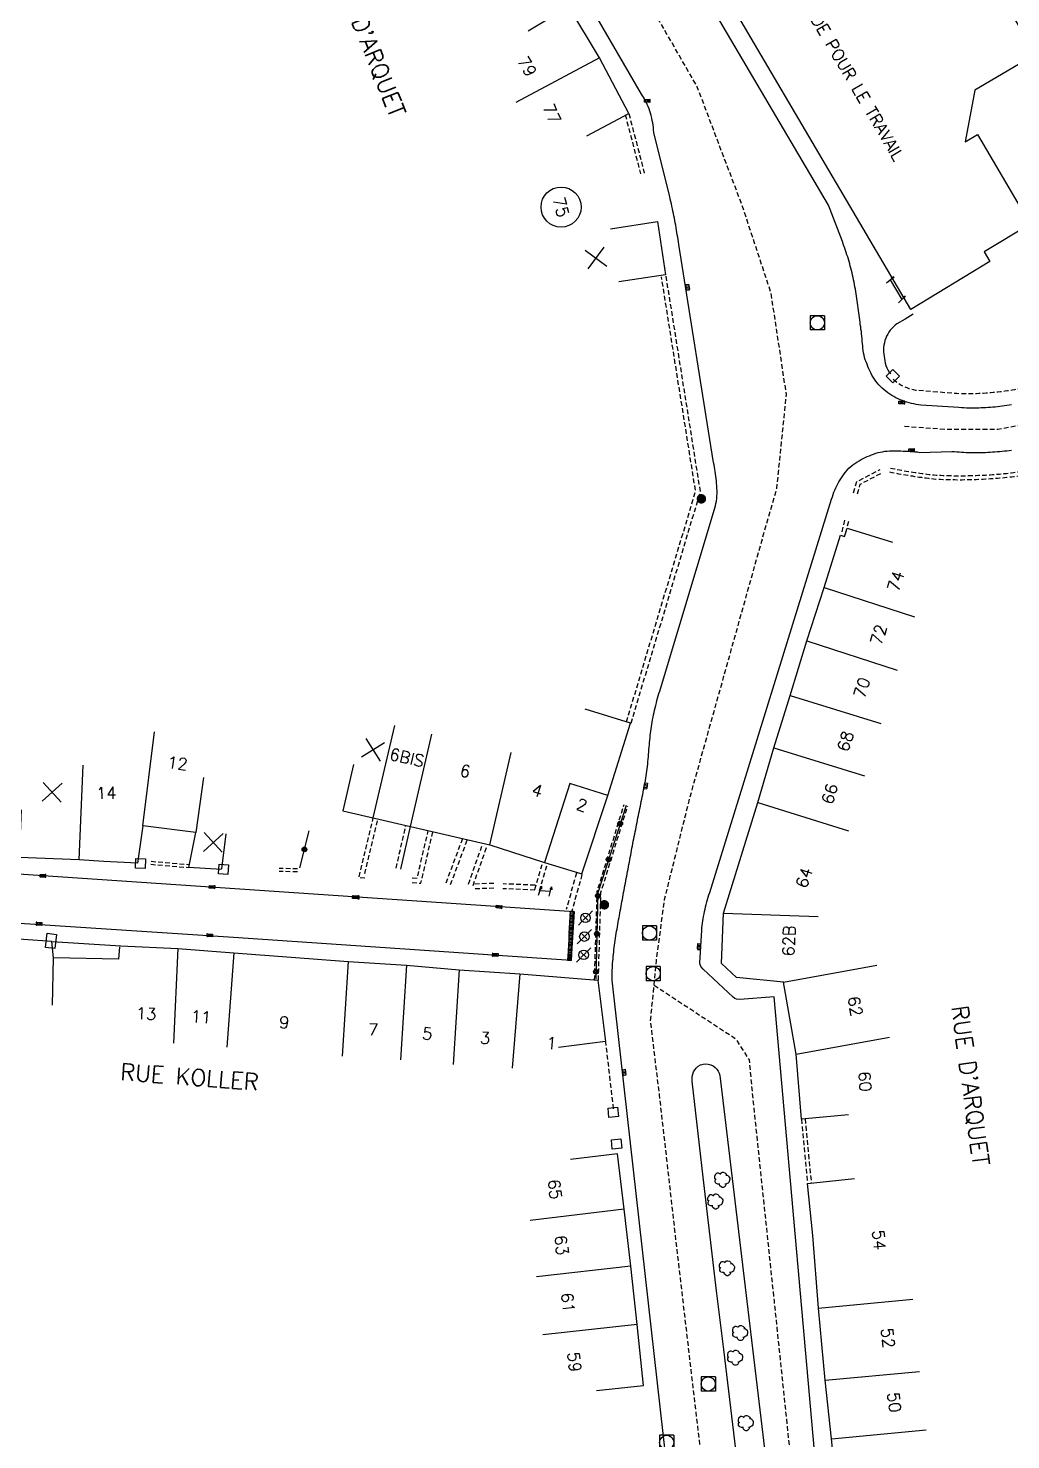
# Model space of a CAD drawing. Header units: millimetres. Extents: x 184999 to 186001, y 128999 to 130000.
# Drawn here: x 185283.9 to 185387.5, y 129248.5 to 129397.3 of the extents above; entities that cross this region are included whole.
import ezdxf
from ezdxf.enums import TextEntityAlignment as Align

# ---------------------------------------------------------------- set-up
doc = ezdxf.new("R2010")
doc.units = ezdxf.units.MM
doc.linetypes.add('DASHED', pattern=[0.75, 0.5, -0.25])
doc.layers.get('0').update_dxf_attribs({"linetype": 'CONTINUOUS'})
for name, color, linetype in [('W0001', 6, 'DASHED'), ('W0008', 7, 'CONTINUOUS'), ('W0100', 7, 'CONTINUOUS'), ('W0105', 7, 'CONTINUOUS'), ('W0112', 1, 'DASHED'), ('W0300', 7, 'CONTINUOUS'), ('W0322', 7, 'CONTINUOUS'), ('W0400', 7, 'CONTINUOUS'), ('W0420', 7, 'CONTINUOUS'), ('W0454', 7, 'CONTINUOUS'), ('W0984', 7, 'CONTINUOUS'), ('W0989', 7, 'CONTINUOUS'), ('W0991', 7, 'CONTINUOUS'), ('W1102', 7, 'CONTINUOUS'), ('W1471', 7, 'CONTINUOUS'), ('W1473', 7, 'CONTINUOUS')]:
    doc.layers.add(name, color=color, linetype=linetype)
doc.styles.get("Standard").update_dxf_attribs({"font": 'romans.shx', "width": 0.85})

# ---------------------------------------------------------------- blocks, each defined once
blk = doc.blocks.new('t322o')
at = {"color": 0, "linetype": 'Continuous'}
for radius in [0.25, 0.15]:
    blk.add_circle((0, 0), radius, dxfattribs=at)
blk = doc.blocks.new('T400')
for p, q in [((-0.15, 0.3), (0.15, 0.3)), ((-0.15, -0.25), (-0.15, 0.3)), ((-0.15, 0.15), (0.15, 0.15)), ((-0.15, 0), (0.15, 0)), ((0.15, 0.3), (0.15, -0.25)), ((-0.15, -0.15), (0.15, -0.15)), ((-0.15, -0.25), (-0.15, -0.3)), ((-0.15, -0.3), (0.15, -0.3)), ((0.15, -0.3), (0.15, -0.25))]:
    blk.add_line(p, q)
blk = doc.blocks.new('t112o')
at = {"color": 0, "linetype": 'Continuous'}
for p, q in [((-0.5, 0.5), (0.5, 0.5)), ((-0.5, -0.5), (-0.5, 0.5)), ((0.5, 0.5), (0.5, -0.5)), ((0.5, -0.5), (-0.5, -0.5))]:
    blk.add_line(p, q, dxfattribs=at)
blk = doc.blocks.new('T420')
for p, q in [((0.75, 0.75), (-0.75, 0.75)), ((-0.75, 0.75), (-0.75, -0.75)), ((0.75, 0.75), (0.75, -0.75)), ((0.75, -0.75), (-0.75, -0.75))]:
    blk.add_line(p, q)
blk.add_ellipse((0, 0), major_axis=(-0.53, 0.53), ratio=1, start_param=3.926991, end_param=10.210176)
blk = doc.blocks.new('T300')
for p, q in [((-0.8, 0.51), (-0.86, 0.34)), ((-0.86, 0.34), (-0.86, 0.17)), ((-0.86, 0.17), (-0.74, 0.06)), ((-0.69, 0.63), (-0.8, 0.51)), ((-0.8, -0.06), (-0.74, 0.06)), ((-0.74, 0.06), (-0.69, 0.11)), ((-0.57, 0.69), (-0.69, 0.63)), ((-0.46, 0.69), (-0.57, 0.69)), ((-0.29, 0.63), (-0.46, 0.69)), ((-0.29, 0.63), (-0.17, 0.74)), ((-0.23, 0.57), (-0.29, 0.63)), ((-0.17, 0.74), (-0.06, 0.8)), ((-0.06, 0.8), (0.06, 0.8)), ((0.06, 0.8), (0.23, 0.74)), ((0.23, 0.74), (0.34, 0.63)), ((0.34, 0.63), (0.4, 0.51)), ((0.46, 0.46), (0.34, 0.46)), ((0.4, 0.51), (0.4, 0.46)), ((0.57, 0.4), (0.46, 0.46)), ((0.57, 0.4), (0.69, 0.29)), ((0.69, 0.29), (0.74, 0.17)), ((0.74, 0.06), (0.69, -0.17)), ((0.74, 0.17), (0.74, 0.06)), ((-0.8, -0.17), (-0.8, -0.06)), ((-0.8, -0.23), (-0.8, -0.17)), ((-0.74, -0.34), (-0.8, -0.23)), ((-0.69, -0.4), (-0.74, -0.34)), ((-0.51, -0.46), (-0.69, -0.4)), ((-0.4, -0.46), (-0.51, -0.46)), ((-0.4, -0.46), (-0.34, -0.46)), ((-0.34, -0.46), (-0.34, -0.4)), ((-0.34, -0.51), (-0.34, -0.46)), ((-0.29, -0.63), (-0.34, -0.51)), ((-0.17, -0.74), (-0.29, -0.63)), ((-0.06, -0.8), (-0.17, -0.74)), ((0.06, -0.8), (-0.06, -0.8)), ((0.17, -0.74), (0.06, -0.8)), ((0.23, -0.69), (0.17, -0.74)), ((0.29, -0.46), (0.23, -0.46)), ((0.29, -0.63), (0.23, -0.69)), ((0.46, -0.4), (0.29, -0.46)), ((0.34, -0.51), (0.29, -0.63)), ((0.34, -0.51), (0.34, -0.46)), ((0.57, -0.34), (0.46, -0.4)), ((0.63, -0.29), (0.57, -0.34)), ((0.69, -0.17), (0.63, -0.29))]:
    blk.add_line(p, q)
blk = doc.blocks.new('T454')
for p, q in [((-0.25, 0.25), (0.25, -0.25)), ((-0.25, -0.25), (0.25, 0.25)), ((0.75, 0.75), (0.375, 0.375)), ((-0.375, -0.375), (-0.75, -0.75))]:
    blk.add_line(p, q)
blk.add_ellipse((0, 0), major_axis=(0.354, 0.354), ratio=1, start_param=5.497787143782138, end_param=11.78097245096172)
blk = doc.blocks.new('t105o')
for p, q in [((-0.5, 0), (0.5, 0)), ((0.5, 0), (0.2, 0.1)), ((0.5, 0), (0.2, -0.1))]:
    blk.add_line(p, q)
blk = doc.blocks.new('t991o')
at = {"color": 0, "linetype": 'Continuous'}
for p, q in [((-1, 1), (1, -1)), ((-1, -1), (1, 1))]:
    blk.add_line(p, q, dxfattribs=at)
blk = doc.blocks.new('T1471')
at = {"color": 0, "linetype": 'Continuous', "flags": 128}
blk.add_lwpolyline([(-0.75, -0.5), (-0.75, 0.5), (0.75, 0.5), (0.75, -0.5), (-0.75, -0.5)], dxfattribs=at)
blk = doc.blocks.new('T1473')
at = {"color": 0, "linetype": 'Continuous', "const_width": 0.5, "flags": 128}
blk.add_lwpolyline([(-0.25, 0, 1), (0.25, 0, 1)], format="xyb", close=True, dxfattribs=at)

msp = doc.modelspace()

# ---------------------------------------------------------------- linework, layer by layer
at = {"layer": 'W0001', "flags": 128}
for points in [[(185320.69, 129010.83), (185326.39, 129030.69), (185340.75, 129075.65), (185355.73, 129121.31), (185357.69, 129132.47), (185358.13, 129140.19), (185358.28, 129149.16), (185359.39, 129196.99), (185358.54, 129213.99), (185355.37, 129242.67), (185352.34, 129268.6), (185350.49, 129284.86), (185349.55, 129292.63), (185350.17, 129298.99), (185351.03, 129305.45), (185353.71, 129316.22), (185361.34, 129343.46), (185362.87, 129348.78), (185363.88, 129358.68), (185362.26, 129369.38), (185359.25, 129378.5), (185354.47, 129391.13), (185348.65, 129401.22), (185343.99, 129409.82), (185340.99, 129417.23), (185339.28, 129423.46), (185338.79, 129433.37), (185335.56, 129489.78), (185335.24, 129495.24), (185334.62, 129501.51), (185333.12, 129512.94), (185325.74, 129553.13), (185324.17, 129560.38), (185322.35, 129566.62), (185318.45, 129577.43), (185314.86, 129587.33), (185311.8, 129596.36), (185308.75, 129606.99), (185306.74, 129620.76), (185306.27, 129635.06), (185306.96, 129646.2), (185308.04, 129655.16), (185310.31, 129667.56), (185313.07, 129678.28), (185315.63, 129685.6), (185317.46, 129689.81)], [(185376.33, 129355.33), (185380.61, 129355.04), (185386.19, 129355.03), (185390.93, 129355.92), (185396.12, 129358.03), (185398.77, 129359.79), (185403.16, 129363.8), (185408.34, 129370.35), (185438.99, 129409.93), (185442.76, 129414.8), (185445.76, 129418.28), (185448.71, 129420.89), (185452.58, 129423.79), (185457.41, 129426.48), (185462.22, 129428.66), (185479.04, 129435.46)], [(185349.92, 129296.41), (185358.54, 129290.75), (185359.94, 129288.55), (185360.37, 129284.05), (185362.57, 129263.12), (185365.01, 129239.76), (185368.19, 129208.5), (185358.95, 129205.91), (185291.05, 129194.69)]]:
    msp.add_lwpolyline(points, dxfattribs=at)
at = {"layer": 'W0008', "flags": 128}
for points in [[(185387.61, 129357.58), (185387.37, 129357.54), (185387.13, 129357.51), (185386.88, 129357.47), (185386.64, 129357.44), (185386.39, 129357.41), (185386.15, 129357.39), (185385.9, 129357.36), (185385.65, 129357.34), (185385.41, 129357.32), (185385.16, 129357.3), (185384.91, 129357.29), (185384.67, 129357.27), (185384.42, 129357.26), (185384.16, 129357.24), (185383.9, 129357.24), (185383.64, 129357.23), (185383.38, 129357.23), (185383.12, 129357.24), (185382.86, 129357.24), (185382.6, 129357.26), (185382.34, 129357.27), (185382.08, 129357.3), (185378.06, 129357.57), (185377.8, 129357.6), (185377.55, 129357.64), (185377.3, 129357.69), (185377.06, 129357.74), (185376.81, 129357.8), (185376.57, 129357.87), (185376.34, 129357.95), (185376.11, 129358.04), (185375.88, 129358.13), (185375.65, 129358.23), (185375.43, 129358.34), (185375.22, 129358.46), (185375, 129358.59), (185374.79, 129358.73), (185374.58, 129358.87), (185374.38, 129359.02), (185374.18, 129359.18), (185373.99, 129359.35), (185373.8, 129359.52), (185373.62, 129359.71), (185373.45, 129359.9), (185373.3, 129360.1), (185373.16, 129360.3), (185373.02, 129360.51), (185372.9, 129360.73), (185372.78, 129360.95), (185372.67, 129361.18), (185372.57, 129361.4), (185372.47, 129361.64), (185372.38, 129361.87), (185372.29, 129362.11), (185372.2, 129362.35), (185372.13, 129362.59), (185372.07, 129362.83), (185372.02, 129363.08), (185371.98, 129363.32), (185371.95, 129363.57), (185371.92, 129363.82), (185371.9, 129364.07), (185371.88, 129364.32), (185371.86, 129364.57), (185371.84, 129364.82), (185371.81, 129365.07), (185371.78, 129365.31), (185371.74, 129365.56), (185371.71, 129365.81), (185371.67, 129366.06), (185371.64, 129366.31), (185371.61, 129366.56), (185371.57, 129366.81), (185371.54, 129367.05), (185371.51, 129367.3), (185371.48, 129367.55), (185371.44, 129367.8), (185371.41, 129368.05), (185371.38, 129368.3), (185371.34, 129368.55), (185371.3, 129368.8), (185371.27, 129369.04), (185371.23, 129369.29), (185371.19, 129369.54), (185371.15, 129369.79), (185371.1, 129370.03), (185371.06, 129370.28), (185371.01, 129370.53), (185370.96, 129370.77), (185370.91, 129371.02), (185370.85, 129371.26), (185370.8, 129371.51), (185370.74, 129371.75), (185370.68, 129371.99), (185370.61, 129372.22), (185370.55, 129372.46), (185370.48, 129372.7), (185370.41, 129372.94), (185370.34, 129373.18), (185370.26, 129373.41), (185370.19, 129373.65), (185370.11, 129373.88), (185370.03, 129374.12), (185369.95, 129374.35), (185369.87, 129374.58), (185369.78, 129374.81), (185368.32, 129378.65), (185348.53, 129412.24)], [(185355.2, 129211.55), (185350.92, 129248.83), (185345.51, 129296.95), (185345.5, 129297.98), (185345.52, 129298.22), (185345.53, 129298.47), (185345.55, 129298.71), (185345.57, 129298.95), (185345.59, 129299.19), (185345.62, 129299.43), (185345.64, 129299.67), (185345.67, 129299.91), (185345.69, 129300.15), (185345.72, 129300.39), (185345.75, 129300.63), (185345.79, 129300.88), (185345.82, 129301.12), (185345.86, 129301.36), (185345.89, 129301.6), (185345.93, 129301.84), (185345.97, 129302.09), (185346.01, 129302.33), (185346.05, 129302.57), (185346.09, 129302.81), (185346.13, 129303.05), (185346.18, 129303.29), (185346.22, 129303.53), (185346.26, 129303.77), (185346.31, 129304.01), (185346.35, 129304.25), (185346.4, 129304.49), (185346.44, 129304.73), (185346.49, 129304.97), (185346.53, 129305.21), (185346.58, 129305.45), (185346.62, 129305.7), (185346.66, 129305.94), (185346.71, 129306.18), (185346.75, 129306.43), (185346.8, 129306.68), (185346.85, 129306.92), (185346.89, 129307.17), (185346.94, 129307.42), (185346.98, 129307.66), (185347.03, 129307.91), (185347.08, 129308.15), (185347.12, 129308.4), (185347.17, 129308.65), (185347.21, 129308.89), (185347.26, 129309.14), (185347.31, 129309.39), (185347.36, 129309.63), (185347.4, 129309.88), (185347.45, 129310.13), (185347.5, 129310.37), (185347.54, 129310.62), (185347.59, 129310.86), (185347.64, 129311.11), (185347.69, 129311.36), (185347.73, 129311.6), (185347.78, 129311.85), (185347.83, 129312.09), (185347.88, 129312.34), (185347.93, 129312.59), (185347.98, 129312.83), (185348.02, 129313.08), (185348.07, 129313.32), (185348.12, 129313.57), (185348.17, 129313.82), (185348.22, 129314.06), (185348.27, 129314.31), (185348.32, 129314.55), (185348.37, 129314.8), (185348.42, 129315.05), (185348.47, 129315.29), (185348.52, 129315.54), (185348.57, 129315.78), (185348.62, 129316.03), (185348.67, 129316.27), (185348.72, 129316.52), (185348.77, 129316.77), (185348.82, 129317.01), (185348.87, 129317.26), (185348.92, 129317.5), (185348.97, 129317.75), (185349.01, 129317.99), (185349.05, 129318.24), (185349.08, 129318.48), (185349.12, 129318.73), (185349.15, 129318.97), (185349.19, 129319.22), (185349.22, 129319.47), (185349.25, 129319.71), (185349.27, 129319.96), (185349.3, 129320.22), (185349.32, 129320.47), (185349.34, 129320.73), (185349.36, 129320.99), (185349.38, 129321.25), (185349.41, 129321.51), (185349.43, 129321.77), (185349.45, 129322.01), (185349.48, 129322.24), (185349.5, 129322.48), (185349.52, 129322.72), (185349.55, 129322.96), (185349.58, 129323.19), (185349.61, 129323.43), (185349.64, 129323.67), (185349.68, 129323.9), (185349.72, 129324.14), (185349.76, 129324.39), (185349.81, 129324.65), (185349.87, 129324.9), (185349.92, 129325.15), (185349.98, 129325.41), (185350.03, 129325.66), (185350.1, 129325.91), (185350.16, 129326.16), (185350.22, 129326.41), (185350.29, 129326.66), (185350.36, 129326.91), (185350.43, 129327.16), (185350.51, 129327.41), (185350.58, 129327.65), (185356.4, 129346.94), (185356.45, 129347.2), (185356.5, 129347.45), (185356.53, 129347.71), (185356.55, 129347.96), (185356.56, 129348.24), (185356.56, 129348.51), (185356.55, 129348.78), (185356.53, 129349.05), (185356.51, 129349.32), (185356.49, 129349.59), (185356.47, 129349.83), (185356.44, 129350.07), (185356.41, 129350.31), (185356.37, 129350.55), (185356.33, 129350.79), (185356.29, 129351.02), (185356.25, 129351.26), (185356.2, 129351.5), (185356.15, 129351.73), (185352.52, 129374.51), (185352.49, 129374.76), (185352.45, 129375.01), (185352.41, 129375.27), (185352.37, 129375.52), (185352.33, 129375.77), (185352.29, 129376.02), (185352.24, 129376.27), (185352.2, 129376.52), (185352.15, 129376.77), (185352.11, 129377.02), (185352.06, 129377.27), (185352.01, 129377.52), (185351.96, 129377.77), (185351.9, 129378.02), (185351.85, 129378.27), (185351.8, 129378.53), (185351.74, 129378.78), (185351.69, 129379.03), (185351.63, 129379.28), (185351.57, 129379.53), (185349.88, 129386.32), (185349.87, 129386.57), (185349.85, 129386.83), (185349.81, 129387.08), (185349.78, 129387.33), (185349.73, 129387.58), (185349.68, 129387.83), (185349.62, 129388.08), (185349.55, 129388.33), (185349.47, 129388.57), (185349.39, 129388.81), (185349.3, 129389.04), (185349.2, 129389.27), (185349.1, 129389.5), (185348.99, 129389.72), (185348.87, 129389.94), (185348.74, 129390.15), (185348.6, 129390.36), (185342.02, 129401.68)], [(185377.26, 129367.16), (185376.39, 129366.62), (185375.54, 129366.13), (185375.34, 129365.98), (185375.16, 129365.81), (185374.99, 129365.64), (185374.83, 129365.45), (185374.69, 129365.26), (185374.56, 129365.05), (185374.45, 129364.83), (185374.35, 129364.61), (185374.27, 129364.37), (185374.21, 129364.13), (185374.16, 129363.89), (185374.13, 129363.65), (185374.12, 129363.41), (185374.13, 129363.18), (185374.14, 129362.94), (185374.17, 129362.7), (185374.21, 129362.46), (185374.26, 129362.23), (185374.31, 129361.99), (185374.38, 129361.74), (185374.48, 129361.5), (185374.59, 129361.27), (185374.72, 129361.05), (185374.88, 129360.85)], [(185370.68, 129204.13), (185362.58, 129295.18), (185358.98, 129294.89), (185358.62, 129294.92), (185358.43, 129295.01), (185358.27, 129295.14), (185355.09, 129298.1), (185354.85, 129298.39), (185354.79, 129298.58), (185354.76, 129298.78), (185354.95, 129302.2), (185354.97, 129302.45), (185354.99, 129302.69), (185355.02, 129302.93), (185355.06, 129303.18), (185355.1, 129303.42), (185355.14, 129303.66), (185355.19, 129303.92), (185355.24, 129304.17), (185355.3, 129304.43), (185355.36, 129304.68), (185355.43, 129304.93), (185355.49, 129305.19), (185355.56, 129305.44), (185355.63, 129305.69), (185355.71, 129305.94), (185355.79, 129306.19), (185368.65, 129347.66), (185368.73, 129347.9), (185368.81, 129348.14), (185368.89, 129348.37), (185368.98, 129348.6), (185369.08, 129348.83), (185369.19, 129349.05), (185369.3, 129349.27), (185369.42, 129349.49), (185369.55, 129349.7), (185369.68, 129349.91), (185369.82, 129350.11), (185369.96, 129350.31), (185370.11, 129350.51), (185370.27, 129350.71), (185370.46, 129350.91), (185370.66, 129351.09), (185370.87, 129351.26), (185371.09, 129351.42), (185371.32, 129351.56), (185371.55, 129351.7), (185371.76, 129351.82), (185371.98, 129351.93), (185372.19, 129352.04), (185372.41, 129352.14), (185372.63, 129352.23), (185372.86, 129352.32), (185373.08, 129352.4), (185373.31, 129352.48), (185373.54, 129352.55), (185373.78, 129352.6), (185374.01, 129352.65), (185374.26, 129352.7), (185374.5, 129352.72), (185374.74, 129352.74), (185374.98, 129352.75), (185375.23, 129352.76), (185375.47, 129352.76), (185375.71, 129352.75), (185375.96, 129352.74), (185376.2, 129352.72), (185376.44, 129352.71), (185376.69, 129352.7), (185376.93, 129352.68), (185377.18, 129352.67), (185377.43, 129352.65), (185377.68, 129352.62), (185377.93, 129352.58), (185381.34, 129352.68), (185381.59, 129352.66), (185381.85, 129352.64), (185382.1, 129352.62), (185382.35, 129352.61), (185382.6, 129352.59), (185382.85, 129352.58), (185383.11, 129352.58), (185383.36, 129352.57), (185383.61, 129352.57), (185383.86, 129352.56), (185384.11, 129352.57), (185384.36, 129352.57), (185384.61, 129352.57), (185384.86, 129352.58), (185385.12, 129352.59), (185385.37, 129352.61), (185385.62, 129352.62), (185385.87, 129352.64), (185386.12, 129352.66), (185386.37, 129352.68), (185386.62, 129352.7), (185386.87, 129352.73), (185387.12, 129352.76), (185387.37, 129352.79), (185387.62, 129352.82)], [(185272.48, 129308.86), (185341.48, 129304.19), (185341.25, 129300.36), (185341.18, 129299), (185305.55, 129301.42), (185259.85, 129304.42)], [(185359.96, 129235.75), (185357.27, 129258), (185356.52, 129264.19), (185355.1, 129276.18), (185353.94, 129286.29), (185353.92, 129286.54), (185353.93, 129286.79), (185353.99, 129287.03), (185354.08, 129287.26), (185354.2, 129287.48), (185354.38, 129287.7), (185354.58, 129287.88), (185354.81, 129288.01), (185355.08, 129288.08), (185355.37, 129288.11), (185355.64, 129288.08), (185355.89, 129288.01), (185356.14, 129287.89), (185356.37, 129287.72), (185356.55, 129287.54), (185356.69, 129287.34), (185356.8, 129287.12), (185356.86, 129286.88), (185356.88, 129286.62), (185365.47, 129214.93)]]:
    msp.add_lwpolyline(points, dxfattribs=at)
at = {"layer": 'W0100', "flags": 128}
for points in [[(185387.62, 129398.82), (185390.15, 129394.51), (185383.76, 129390.76), (185382.72, 129385.31), (185384.04, 129386.09), (185389.6, 129376.63), (185384.72, 129373.73), (185385.32, 129372.7), (185377.01, 129367.64), (185350.12, 129413.37), (185355.57, 129416.82), (185354.91, 129430.74), (185359.9, 129430.97)], [(185342.84, 129385.95), (185347.26, 129388.29), (185344.15, 129394.16), (185340.92, 129399.56), (185336.63, 129396.99)], [(185345.33, 129376.16), (185350.27, 129376.92), (185351.13, 129371.31), (185346.19, 129370.56)], [(185374.82, 129370.77), (185376.05, 129368.7)], [(185370.43, 129282.74), (185365.46, 129282.27), (185364.92, 129289.15), (185363.56, 129296.74), (185358.62, 129297.22), (185357.04, 129298.68), (185357.24, 129304), (185360.88, 129315.66), (185362.56, 129321.42), (185364.27, 129326.94), (185366.04, 129332.72), (185367.87, 129338.34), (185369.57, 129343.85), (185369.99, 129343.71), (185370.27, 129344.6), (185375.05, 129343.13)], [(185318.2, 129319.66), (185317.08, 129314.79), (185324.23, 129313.13), (185332.61, 129311.19), (185338.37, 129309.35), (185342.31, 129308.13), (185345.04, 129316.4), (185347.42, 129324.02), (185342.64, 129325.51)], [(185302.39, 129318.29), (185301.59, 129312.51)], [(185304.29, 129308.6), (185300.85, 129308.81), (185301.59, 129312.51), (185296, 129313.21), (185295.45, 129309.28), (185291.87, 129309.44), (185289.28, 129309.62), (185282.99, 129309.88), (185283.2, 129314.88)], [(185304.76, 129312.37), (185304.28, 129308.66)], [(185338.97, 129306.28), (185337.89, 129306.36)], [(185286.46, 129294.29), (185286.57, 129299.29), (185286.38, 129301.03), (185277.38, 129301.63), (185277.13, 129298.12)], [(185286.38, 129301.03), (185293.66, 129300.55), (185299.69, 129300.27), (185305.59, 129299.83), (185311.65, 129299.35), (185317.67, 129298.9), (185323.82, 129298.5), (185329.36, 129298.03), (185335.75, 129297.62), (185343.99, 129296.95), (185344.8, 129290.46), (185339.84, 129289.84)], [(185293.53, 129300.45), (185293.44, 129299.14), (185286.57, 129299.29)], [(185343.85, 129253.67), (185348.82, 129254.19), (185348.14, 129260.63), (185347.46, 129266.77), (185346.77, 129272.81), (185346.06, 129278.63), (185341.1, 129278.03)], [(185369.21, 129183.1), (185364.21, 129183.14), (185364.25, 129188.7), (185364.31, 129194.12), (185364.31, 129197.69), (185365.23, 129198.58), (185368.59, 129198.94), (185368.67, 129199.06), (185370.63, 129199.26), (185371.49, 129200.08), (185373.14, 129200.23), (185372.9, 129202.96), (185372.37, 129208.9), (185371.72, 129215.07), (185371.19, 129220.86), (185370.66, 129226.7), (185370.05, 129232.77), (185369.6, 129238.82), (185368.65, 129248.57), (185367.97, 129254.75), (185367.25, 129262.36), (185366.68, 129270.03), (185366.1, 129275.49), (185371.07, 129276.02)]]:
    msp.add_lwpolyline(points, dxfattribs=at)
at = {"layer": 'W0112', "flags": 128}
for points in [[(185346.87, 129388.19), (185348.5, 129381.93)], [(185347.26, 129388.29), (185348.89, 129382.03)], [(185347.01, 129324.17), (185354.3, 129348.48), (185350.7, 129371.09)], [(185347.49, 129324.03), (185354.81, 129348.44), (185351.19, 129371.17)], [(185396.34, 129365.57), (185396.47, 129365.36), (185396.57, 129365.14), (185396.65, 129364.91), (185396.7, 129364.67), (185396.72, 129364.43), (185396.72, 129364.16), (185396.69, 129363.9), (185396.64, 129363.64), (185396.56, 129363.4), (185396.46, 129363.16), (185396.33, 129362.92), (185396.19, 129362.72), (185396.03, 129362.55), (185395.84, 129362.4), (185395.64, 129362.26), (185395.43, 129362.12), (185395.21, 129361.98), (185395, 129361.85), (185394.78, 129361.72), (185394.56, 129361.59), (185394.34, 129361.47), (185394.12, 129361.35), (185393.89, 129361.23), (185393.67, 129361.12), (185393.44, 129361), (185393.22, 129360.9), (185392.99, 129360.79), (185392.76, 129360.69), (185392.53, 129360.59), (185392.29, 129360.49), (185392.06, 129360.4), (185391.82, 129360.31), (185391.59, 129360.22), (185391.35, 129360.13), (185391.11, 129360.05), (185390.88, 129359.96), (185390.64, 129359.88), (185390.4, 129359.8), (185390.15, 129359.73), (185389.91, 129359.65), (185389.67, 129359.58), (185389.43, 129359.51), (185389.18, 129359.44), (185388.93, 129359.38), (185388.69, 129359.32), (185388.44, 129359.27), (185388.19, 129359.22), (185387.94, 129359.18), (185387.7, 129359.13), (185387.45, 129359.09), (185387.2, 129359.06), (185386.95, 129359.02), (185386.7, 129358.99), (185386.45, 129358.96), (185386.19, 129358.94), (185385.94, 129358.91), (185385.69, 129358.89), (185385.44, 129358.86), (185385.19, 129358.84), (185384.93, 129358.82), (185384.68, 129358.8), (185384.42, 129358.79), (185384.16, 129358.77), (185383.91, 129358.76), (185383.65, 129358.75), (185383.39, 129358.75), (185383.13, 129358.75), (185382.88, 129358.75), (185382.62, 129358.75), (185382.36, 129358.76), (185382.1, 129358.76), (185381.85, 129358.78), (185381.59, 129358.79), (185381.33, 129358.81), (185377.53, 129359.12), (185377.29, 129359.17), (185377.06, 129359.22), (185376.84, 129359.29), (185376.61, 129359.37), (185376.39, 129359.46), (185376.18, 129359.55), (185375.96, 129359.66), (185375.73, 129359.79), (185375.51, 129359.94), (185375.31, 129360.11), (185375.11, 129360.29)], [(185370.96, 129348.33), (185371.32, 129349.5), (185373.75, 129350.79)], [(185371.36, 129348.21), (185371.66, 129349.22), (185373.94, 129350.42)], [(185374.75, 129350.52), (185374.99, 129350.47), (185375.23, 129350.43), (185375.47, 129350.38), (185375.71, 129350.33), (185375.95, 129350.29), (185376.19, 129350.24), (185376.43, 129350.2), (185376.67, 129350.16), (185376.92, 129350.12), (185377.16, 129350.09), (185377.4, 129350.05), (185377.64, 129350.01), (185377.89, 129349.98), (185378.14, 129349.95), (185378.38, 129349.91), (185378.63, 129349.88), (185378.88, 129349.85), (185379.13, 129349.82), (185379.38, 129349.8), (185379.64, 129349.77), (185379.89, 129349.76), (185380.14, 129349.74), (185380.4, 129349.73), (185380.65, 129349.72), (185380.9, 129349.72), (185381.15, 129349.71), (185381.4, 129349.71), (185381.65, 129349.71), (185381.9, 129349.7), (185382.15, 129349.7), (185382.4, 129349.7), (185382.65, 129349.71), (185382.9, 129349.71), (185383.15, 129349.71), (185383.4, 129349.72), (185383.64, 129349.72), (185383.89, 129349.73), (185384.14, 129349.74), (185384.39, 129349.75), (185384.64, 129349.76), (185384.89, 129349.78), (185385.14, 129349.79), (185385.39, 129349.81), (185385.64, 129349.82), (185385.89, 129349.84), (185386.14, 129349.86), (185386.39, 129349.88), (185386.64, 129349.91), (185386.89, 129349.93), (185387.14, 129349.96), (185387.39, 129349.98), (185387.64, 129350.01), (185387.88, 129350.04), (185388.13, 129350.08), (185388.38, 129350.11), (185388.63, 129350.15), (185388.88, 129350.19), (185389.13, 129350.23), (185389.38, 129350.27), (185389.63, 129350.31), (185389.88, 129350.36), (185390.12, 129350.4), (185390.37, 129350.45), (185390.62, 129350.51), (185390.86, 129350.56), (185391.11, 129350.61), (185391.35, 129350.67), (185391.6, 129350.73), (185391.84, 129350.79), (185392.09, 129350.85), (185392.33, 129350.92), (185392.57, 129350.99), (185392.82, 129351.05), (185393.06, 129351.12), (185393.3, 129351.2)], [(185374.84, 129350.93), (185375.07, 129350.88), (185375.31, 129350.83), (185375.55, 129350.79), (185375.79, 129350.74), (185376.03, 129350.7), (185376.26, 129350.65), (185376.5, 129350.61), (185376.74, 129350.57), (185376.98, 129350.53), (185377.22, 129350.5), (185377.46, 129350.46), (185377.7, 129350.43), (185377.95, 129350.39), (185378.19, 129350.36), (185378.44, 129350.32), (185378.68, 129350.29), (185378.93, 129350.26), (185379.18, 129350.24), (185379.42, 129350.21), (185379.67, 129350.19), (185379.92, 129350.17), (185380.16, 129350.16), (185380.41, 129350.15), (185380.66, 129350.14), (185380.91, 129350.13), (185381.16, 129350.13), (185381.4, 129350.12), (185381.65, 129350.12), (185381.9, 129350.12), (185382.15, 129350.12), (185382.39, 129350.12), (185382.64, 129350.12), (185382.89, 129350.12), (185383.14, 129350.13), (185383.39, 129350.13), (185383.63, 129350.14), (185383.88, 129350.15), (185384.13, 129350.16), (185384.38, 129350.17), (185384.62, 129350.18), (185384.87, 129350.19), (185385.12, 129350.2), (185385.36, 129350.22), (185385.61, 129350.24), (185385.86, 129350.26), (185386.11, 129350.28), (185386.35, 129350.3), (185386.6, 129350.32), (185386.85, 129350.34), (185387.09, 129350.37), (185387.34, 129350.4), (185387.59, 129350.43), (185387.83, 129350.46), (185388.08, 129350.49), (185388.33, 129350.52), (185388.57, 129350.56), (185388.82, 129350.6), (185389.06, 129350.63), (185389.31, 129350.68), (185389.55, 129350.72), (185389.8, 129350.77), (185390.04, 129350.81), (185390.29, 129350.86), (185390.53, 129350.91), (185390.77, 129350.96), (185391.02, 129351.02), (185391.26, 129351.08), (185391.5, 129351.13), (185391.74, 129351.19), (185391.98, 129351.26), (185392.22, 129351.32), (185392.46, 129351.39), (185392.7, 129351.45), (185392.94, 129351.52), (185393.18, 129351.59)], [(185369.75, 129344.22), (185370.05, 129345.47)], [(185370.15, 129344.12), (185370.46, 129345.37)], [(185343.64, 129296.93), (185343.92, 129306.28), (185346.75, 129315.44)], [(185344.04, 129296.92), (185344.32, 129306.21), (185347.14, 129315.33)], [(185319.4, 129307.68), (185318.77, 129307.73), (185320.3, 129314.04)], [(185319.43, 129308.19), (185319.4, 129308.19), (185320.79, 129313.92)], [(185322.71, 129308.75), (185323.74, 129313.24)], [(185324.39, 129307.22), (185325.33, 129307.16), (185326.59, 129312.58)], [(185324.42, 129307.73), (185324.93, 129307.69), (185326.1, 129312.7)], [(185329.7, 129311.85), (185327.87, 129306.97)], [(185330.17, 129311.67), (185328.34, 129306.79)], [(185330.34, 129307.07), (185331.83, 129311.27)], [(185330.82, 129306.9), (185332.31, 129311.1)], [(185296.84, 129309.15), (185300.85, 129308.81)], [(185296.86, 129309.47), (185300.87, 129309.13)], [(185312.31, 129308.66), (185310.37, 129308.72)], [(185337.35, 129306.5), (185338.17, 129309.35)], [(185337.84, 129306.36), (185338.66, 129309.21)], [(185312.3, 129308.34), (185310.36, 129308.4)], [(185341.73, 129308.23), (185340.65, 129304.37)], [(185342.31, 129308.07), (185341.24, 129304.21)], [(185333.01, 129307.14), (185330.92, 129307.07)], [(185333.03, 129306.63), (185330.94, 129306.56)], [(185337.34, 129306.43), (185333.97, 129306.58)], [(185337.36, 129306.94), (185333.99, 129307.09)], [(185345.65, 129283.36), (185344.83, 129290.4)], [(185365.46, 129282.27), (185366.1, 129275.49)], [(185365.85, 129282.31), (185366.5, 129275.53)]]:
    msp.add_lwpolyline(points, dxfattribs=at)
at = {"layer": 'W0322', "flags": 128}
for points in [[(185346.97, 129315.36), (185344, 129306.14), (185343.77, 129297.05)], [(185312.54, 129308.79), (185313.55, 129312.69)]]:
    msp.add_lwpolyline(points, dxfattribs=at)
at = {"layer": 'W1102', "flags": 128}
for points in [[(185344.15, 129394.16), (185335.32, 129389.48)], [(185367.87, 129338.34), (185377.38, 129335.25)], [(185366.04, 129332.72), (185375.55, 129329.63)], [(185364.27, 129326.94), (185373.82, 129324)], [(185320.3, 129314.04), (185322.56, 129323.78)], [(185296, 129313.21), (185297.24, 129323.13)], [(185323.21, 129308.64), (185324.23, 129313.13), (185326.49, 129322.87)], [(185332.61, 129311.19), (185334.86, 129320.93)], [(185362.56, 129321.42), (185372.12, 129318.47)], [(185289.28, 129309.62), (185289.7, 129319.61)], [(185345.04, 129316.4), (185341.02, 129317.66), (185338.37, 129309.35)], [(185360.88, 129315.66), (185370.43, 129312.68)], [(185357.24, 129304), (185367.23, 129303.64)], [(185299.69, 129300.27), (185299.23, 129290.28)], [(185305.59, 129299.83), (185304.86, 129289.86)], [(185317.67, 129298.9), (185317.01, 129288.93)], [(185323.82, 129298.5), (185323.16, 129288.52)], [(185363.56, 129296.74), (185373.4, 129298.51)], [(185329.36, 129298.03), (185328.72, 129288.05)], [(185335.75, 129297.62), (185334.94, 129287.65)], [(185364.92, 129289.15), (185374.76, 129290.92)], [(185346.77, 129272.81), (185336.84, 129271.6)], [(185347.46, 129266.77), (185337.52, 129265.67)], [(185367.25, 129262.36), (185377.21, 129263.29)], [(185348.14, 129260.63), (185338.2, 129259.53)], [(185367.97, 129254.75), (185377.92, 129255.68)], [(185368.65, 129248.57), (185378.6, 129249.54)]]:
    msp.add_lwpolyline(points, dxfattribs=at)
at = {"layer": 'W1102'}
msp.add_circle((185340.11, 129378.44), 2.11, dxfattribs=at)

# ---------------------------------------------------------------- block references
at = {"layer": 'W0105'}
for p, rotation in [((185374.82, 129370.77), 41.68002772765643), ((185376.05, 129368.7), 44.55506120407007), ((185337.89, 129306.36), 71.60019992765804), ((185338.97, 129306.28), 75.16103822163917)]:
    msp.add_blockref('t105o', p, dxfattribs=dict(at, rotation=rotation))
at = {"layer": 'W0112'}
for p, rotation in [((185375.11, 129360.61), 225.4581362192217), ((185295.75, 129309.23), 267.8800992632091), ((185304.5, 129308.62), 265.495406391581), ((185345.61, 129283), 275.8591489113758), ((185345.96, 129279.66), 95.85914891127445)]:
    msp.add_blockref('t112o', p, dxfattribs=dict(at, rotation=rotation))
at = {"layer": 'W0300'}
for p in [(185357.16, 129275.89), (185356.42, 129273.6), (185357.65, 129266.56), (185359.04, 129259.73), (185358.51, 129257.13), (185359.64, 129250.24)]:
    msp.add_blockref('T300', p, dxfattribs=at)
at = {"layer": 'W0322'}
for p, rotation in [((185346.35, 129313.45), 252.1641817947621), ((185313.04, 129310.72), 75.44777373646002), ((185345.13, 129309.65), 252.1641817947621), ((185343.99, 129305.82), 268.5488936636943), ((185343.89, 129301.83), 268.5488936636943), ((185343.79, 129297.83), 268.5488936636943)]:
    msp.add_blockref('t322o', p, dxfattribs=dict(at, rotation=rotation))
at = {"layer": 'W0400'}
for p, rotation in [((185349.21, 129389.65), 90), ((185353.46, 129370), 8.444304874411788), ((185376.05, 129357.84), 90), ((185377.1, 129352.81), 89.72472442354766), ((185349.04, 129317.42), 351.0323974374879), ((185285.45, 129307.94), 90), ((185303.3, 129306.75), 86.01531065418511), ((185318.43, 129305.69), 86.09622451015262), ((185318.51, 129305.68), 86.09622451015262), ((185333.58, 129304.66), 82.79110282969941), ((185341.23, 129303.91), 357.0931216705465), ((185285.04, 129302.87), 266.163028174872), ((185341.17, 129302.71), 357.0931216705465), ((185341.2, 129303.31), 357.0931216705465), ((185303.05, 129301.66), 266.1411165393815), ((185341.11, 129301.52), 357.0931216705465), ((185341.14, 129302.12), 357.0931216705465), ((185333.15, 129299.61), 266.1167964059794), ((185341.02, 129299.72), 357.0931216705465), ((185341.05, 129300.32), 357.0931216705465), ((185341.08, 129300.92), 357.0931216705465), ((185354.67, 129300.48), 357.80170641719), ((185341, 129299.29), 177.0931216705463), ((185346.77, 129287.22), 8.507205219895333)]:
    msp.add_blockref('T400', p, dxfattribs=dict(at, rotation=rotation))
at = {"layer": 'W0420'}
for p in [(185367.14, 129366.24), (185349.44, 129301.9), (185349.82, 129297.63), (185355.63, 129254.37), (185351.25, 129248.2)]:
    msp.add_blockref('T420', p, dxfattribs=at)
at = {"layer": 'W0454'}
for p in [(185342.68, 129303.5), (185342.57, 129301.53), (185342.49, 129299.6)]:
    msp.add_blockref('T454', p, dxfattribs=at)
at = {"layer": 'W0991'}
for p, rotation in [((185343.78, 129373.06), 278.7024657169612), ((185320.27, 129321.23), 346.9575953729246), ((185286.43, 129316.75), 357.6253107258924), ((185303.42, 129311.46), 357.4971691016287)]:
    msp.add_blockref('t991o', p, dxfattribs=dict(at, rotation=rotation))
at = {"layer": 'W1471', "rotation": 83.40605616016421}
msp.add_blockref('T1471', (185286.32, 129301.08), dxfattribs=at)
at = {"layer": 'W1473'}
for p in [(185354.91, 129347.68), (185344.68, 129304.88)]:
    msp.add_blockref('T1473', p, dxfattribs=at)

# ---------------------------------------------------------------- texts
at = {"layer": 'W0984'}
msp.add_text("L'ENTRAIDE POUR LE TRAVAIL", height=1.25, rotation=300.4553, dxfattribs=at).set_placement((185369.6, 129394.05), align=Align.MIDDLE)
at = {"layer": 'W0989'}
for s, rotation, p in [("RUE D'ARQUET", 292.0888, (185319.68, 129395.91)), ("RUE D'ARQUET", 277.7732, (185383.21, 129285.82)), ('RUE KOLLER', 355.643, (185300.93, 129286.74))]:
    msp.add_text(s, height=1.75, rotation=rotation, dxfattribs=at).set_placement(p, align=Align.MIDDLE)
at = {"layer": 'W0991'}
for s, rotation, p in [('79', 300.9262, (185336.53, 129393.26)), ('77', 294.5015, (185339.14, 129388.27)), ('75', 285.1431, (185340.11, 129378.44)), ('74', 72.8217, (185375.41, 129339.02)), ('72', 72.0113, (185373.61, 129333.36)), ('70', 72.8972, (185371.84, 129327.77)), ('68', 72.8309, (185370.1, 129322.12)), ('6BIS', 346.9576, (185323.85, 129320.4)), ('12', 352.8628, (185299.66, 129319.81)), ('6', 346.9576, (185330, 129318.98)), ('14', 1.0603, (185292.14, 129316.68)), ('4', 341.7145, (185337.59, 129316.92)), ('66', 73.7382, (185368.44, 129316.58)), ('2', 342.8416, (185342.31, 129315.4)), ('64', 72.6519, (185365.74, 129307.74)), ('62B', 87.9225, (185364.14, 129301.08)), ('13', 357.3456, (185296.35, 129293.41)), ('62', 280.211, (185371.13, 129294.18)), ('11', 355.7685, (185302.13, 129293.07)), ('9', 355.7969, (185310.91, 129292.48)), ('7', 356.227, (185320.28, 129291.72)), ('5', 355.1604, (185326, 129291.29)), ('3', 356.3051, (185332.1, 129290.84)), ('1', 355.0233, (185339.09, 129290.3)), ('60', 274.4442, (185372.17, 129286.25)), ('65', 276.9249, (185339.47, 129274.88)), ('54', 275.0122, (185373.65, 129269.54)), ('63', 276.538, (185340.16, 129268.99)), ('61', 276.2723, (185340.84, 129262.93)), ('52', 275.3583, (185374.58, 129259.21)), ('59', 276.0474, (185341.52, 129256.67)), ('50', 276.2717, (185375.26, 129252.43))]:
    msp.add_text(s, height=1.25, rotation=rotation, dxfattribs=at).set_placement(p, align=Align.MIDDLE)

doc.saveas('drawing.dxf')
